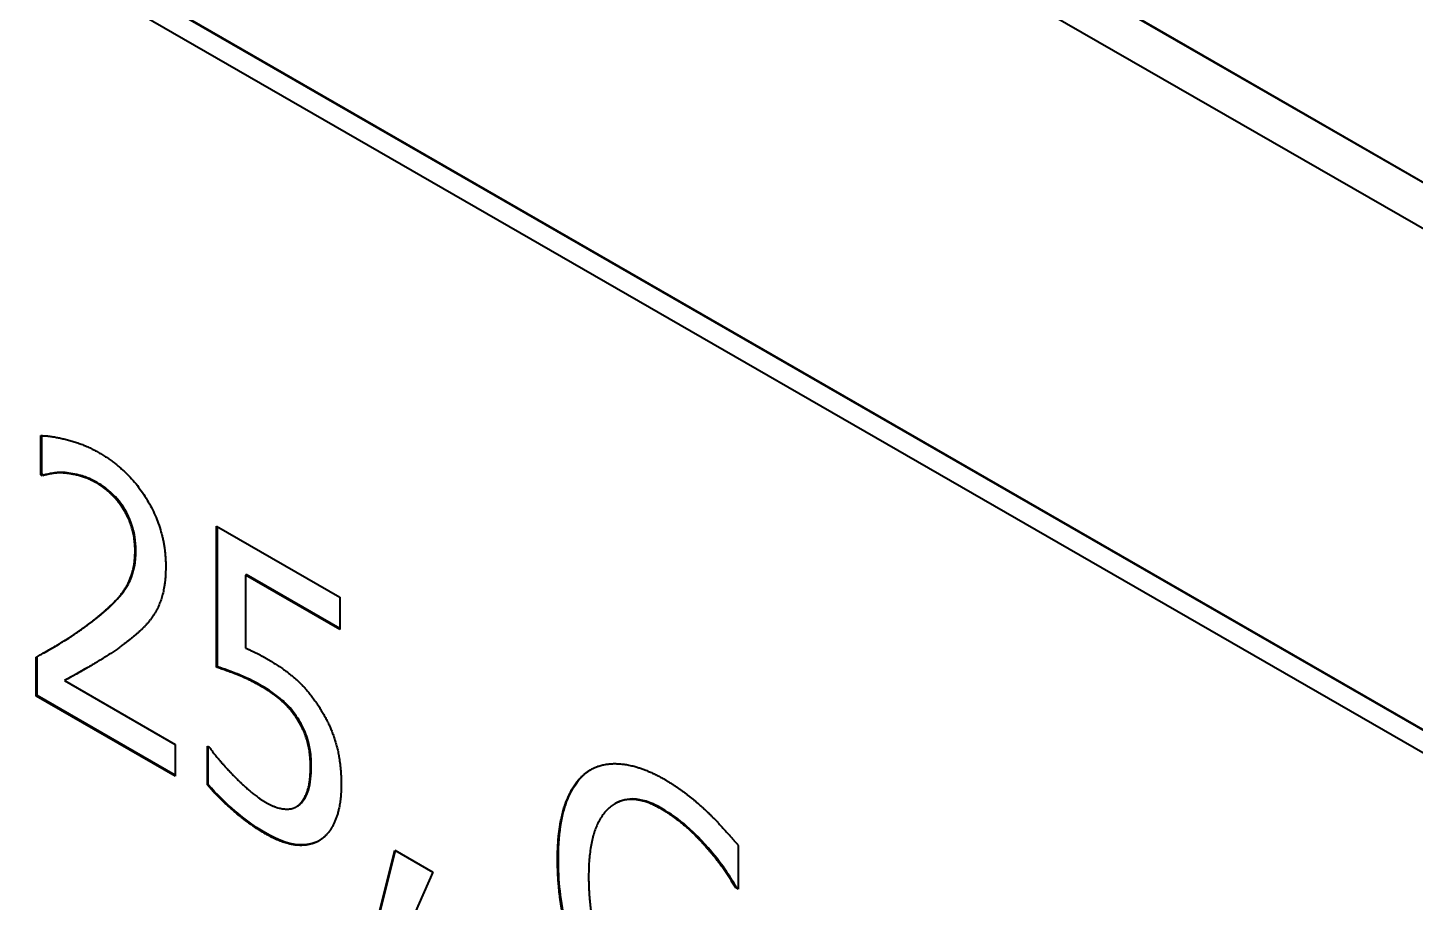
# Model space of a CAD drawing. Header units: millimetres. Extents: x 0 to 3364, y 0 to 2376.
# Drawn here: x 2976.76 to 2982.97, y 1891.46 to 1895.38 of the extents above; entities that cross this region are included whole.
import ezdxf

# ---------------------------------------------------------------- set-up
doc = ezdxf.new("R2010")
doc.units = ezdxf.units.MM
doc.header["$LTSCALE"] = 4
doc.layers.add('가시적인 것(ISO)', color=3, linetype='Continuous', lineweight=40, true_color=0x00ff00)
doc.layers.add('가시적인 좁은 것(ISO)', color=3, linetype='Continuous', lineweight=35, true_color=0x00ff00)

msp = doc.modelspace()

# ---------------------------------------------------------------- linework, layer by layer
at = {"layer": '가시적인 것(ISO)'}
for p, q in [((2987.7458, 1891.9584), (2972.0127, 1901.0185)), ((2972.0162, 1901.0206), (2987.7458, 1891.9625)), ((2972.0127, 1900.8141), (2987.7458, 1891.754)), ((2987.7458, 1889.5058), (2972.0127, 1898.5659)), ((2972.0162, 1898.5679), (2987.7458, 1889.5098)), ((2987.8342, 1889.3527), (2971.9243, 1898.5146)), ((2976.8139, 1893.3786), (2976.8139, 1893.5535)), ((2976.8175, 1893.3806), (2976.8175, 1893.5535)), ((2976.8175, 1893.3806), (2976.8139, 1893.3786)), ((2976.8217, 1893.3741), (2976.8139, 1893.3786)), ((2976.8252, 1893.3762), (2976.8175, 1893.3806)), ((2976.8252, 1893.3762), (2976.8217, 1893.3741)), ((2977.6013, 1892.5158), (2977.6013, 1893.1478)), ((2977.6013, 1893.1478), (2978.154, 1892.8295)), ((2977.6048, 1892.5178), (2977.6048, 1893.1458)), ((2977.7346, 1892.931), (2977.7311, 1892.929)), ((2978.154, 1892.6854), (2977.7311, 1892.929)), ((2977.7311, 1892.929), (2977.7311, 1892.602)), ((2978.154, 1892.6895), (2977.7346, 1892.931)), ((2978.154, 1892.8295), (2978.154, 1892.6854)), ((2976.7933, 1892.3868), (2976.7933, 1892.5607)), ((2976.7969, 1892.3888), (2976.7969, 1892.5627)), ((2976.828, 1892.5805), (2976.8245, 1892.5785)), ((2977.6048, 1892.5178), (2977.6013, 1892.5158)), ((2976.9232, 1892.4582), (2976.9197, 1892.4561)), ((2976.9197, 1892.4561), (2977.4156, 1892.1705)), ((2976.7969, 1892.3888), (2976.7933, 1892.3868)), ((2977.4156, 1892.0284), (2976.7933, 1892.3868)), ((2977.4156, 1892.0325), (2976.7969, 1892.3888)), ((2977.9693, 1892.2811), (2977.9657, 1892.2791)), ((2977.4156, 1892.1705), (2977.4156, 1892.0284)), ((2977.56, 1891.989), (2977.56, 1892.1629)), ((2977.56, 1892.1629), (2977.5695, 1892.1574)), ((2977.5636, 1891.991), (2977.5636, 1892.1609)), ((2977.5636, 1891.991), (2977.56, 1891.989)), ((2977.9624, 1891.8931), (2977.9588, 1891.891)), ((2977.9744, 1891.9015), (2977.9709, 1891.8995)), ((2979.3905, 1891.9063), (2979.3869, 1891.9042)), ((2978.282, 1891.2244), (2978.4006, 1891.6957)), ((2978.2856, 1891.2264), (2978.4033, 1891.6942)), ((2978.4006, 1891.6957), (2978.57, 1891.5982)), ((2979.9392, 1891.718), (2979.9392, 1891.5212)), ((2978.57, 1891.5982), (2978.3809, 1891.1675)), ((2979.9316, 1891.5297), (2979.928, 1891.5277)), ((2979.9392, 1891.5212), (2979.928, 1891.5277)), ((2979.9392, 1891.5253), (2979.9316, 1891.5297))]:
    msp.add_line(p, q, dxfattribs=at)
for points, degree in [([(2976.8139, 1893.5535), (2976.8561, 1893.5541), (2977.0056, 1893.5167), (2977.0727, 1893.4781)], 2), ([(2977.0727, 1893.4781), (2977.2136, 1893.3969), (2977.3735, 1893.123), (2977.3735, 1892.9679)], 2), ([(2976.9188, 1893.3858), (2976.8904, 1893.3882), (2976.838, 1893.3787), (2976.8217, 1893.3741)], 2), ([(2977.0632, 1893.3414), (2977.0271, 1893.3622), (2976.9532, 1893.3829), (2976.9188, 1893.3858)], 2), ([(2977.1861, 1893.2209), (2977.1629, 1893.2591), (2977.1002, 1893.3201), (2977.0632, 1893.3414)], 2), ([(2977.236, 1893.0382), (2977.236, 1893.0899), (2977.2093, 1893.1827), (2977.1861, 1893.2209)], 2), ([(2977.0366, 1892.7158), (2977.1517, 1892.8035), (2977.236, 1892.9398), (2977.236, 1893.0382)], 2), ([(2977.3735, 1892.9679), (2977.3735, 1892.8954), (2977.346, 1892.79), (2977.3211, 1892.7527)], 2), ([(2977.3211, 1892.7527), (2977.2961, 1892.7133), (2977.2257, 1892.6486), (2977.187, 1892.6202)], 2), ([(2976.7933, 1892.5607), (2976.8604, 1892.5986), (2976.9798, 1892.6719), (2977.0366, 1892.7158)], 2), ([(2977.187, 1892.6202), (2977.1234, 1892.5723), (2976.9669, 1892.4816), (2976.9197, 1892.4561)], 2), ([(2977.7311, 1892.602), (2977.7551, 1892.5921), (2977.8033, 1892.5674), (2977.8222, 1892.5565)], 2), ([(2977.0221, 1892.5136), (2976.9897, 1892.495), (2976.9535, 1892.4745), (2976.9232, 1892.4582)], 3), ([(2977.7998, 1892.4312), (2977.7457, 1892.4624), (2977.6348, 1892.5054), (2977.6013, 1892.5158)], 2), ([(2977.8222, 1892.5565), (2977.8995, 1892.512), (2978.007, 1892.4193), (2978.056, 1892.3454)], 2), ([(2977.9657, 1892.2791), (2977.9365, 1892.3267), (2977.8523, 1892.4011), (2977.7998, 1892.4312)], 2), ([(2978.056, 1892.3454), (2978.1067, 1892.2704), (2978.16, 1892.1006), (2978.16, 1891.9893)], 2), ([(2978.0224, 1892.0695), (2978.0224, 1892.1351), (2977.9932, 1892.2354), (2977.9657, 1892.2791)], 2), ([(2977.5695, 1892.1574), (2977.5849, 1892.1346), (2977.6434, 1892.0652), (2977.6786, 1892.029)], 2), ([(2977.9709, 1891.8995), (2977.9958, 1891.9219), (2978.0224, 1892.0039), (2978.0224, 1892.0695)], 2), ([(2979.261, 1892.0459), (2979.3229, 1892.0908), (2979.5026, 1892.0748), (2979.61, 1892.0129)], 2), ([(2977.6786, 1892.029), (2977.7182, 1891.9893), (2977.7844, 1891.9323), (2977.8256, 1891.9086)], 2), ([(2979.1295, 1891.6556), (2979.1295, 1891.8037), (2979.1974, 1891.9991), (2979.261, 1892.0459)], 2), ([(2979.2646, 1892.048), (2979.2695, 1892.0516), (2979.2746, 1892.0549), (2979.2799, 1892.058)], 3), ([(2979.61, 1892.0129), (2979.6607, 1891.9837), (2979.7535, 1891.9124), (2979.7965, 1891.8717)], 2), ([(2977.8239, 1891.7675), (2977.7517, 1891.809), (2977.6116, 1891.9285), (2977.56, 1891.989)], 2), ([(2978.16, 1891.9893), (2978.16, 1891.9009), (2978.1136, 1891.7766), (2978.0714, 1891.7452)], 2), ([(2977.8256, 1891.9086), (2977.866, 1891.8853), (2977.9434, 1891.8765), (2977.9709, 1891.8995)], 2), ([(2977.9624, 1891.8931), (2977.9666, 1891.8955), (2977.9706, 1891.8983), (2977.9744, 1891.9015)], 3), ([(2979.5937, 1891.8812), (2979.4484, 1891.9649), (2979.2688, 1891.802), (2979.2688, 1891.5804)], 2), ([(2979.8008, 1891.7043), (2979.7596, 1891.7529), (2979.6547, 1891.8461), (2979.5937, 1891.8812)], 2), ([(2979.7965, 1891.8717), (2979.83, 1891.8405), (2979.9134, 1891.7488), (2979.9392, 1891.718)], 2), ([(2978.0714, 1891.7452), (2978.0285, 1891.7142), (2977.9021, 1891.7224), (2977.8239, 1891.7675)], 2), ([(2979.928, 1891.5277), (2979.9031, 1891.5689), (2979.8489, 1891.6487), (2979.8008, 1891.7043)], 2), ([(2979.261, 1891.1019), (2979.1974, 1891.22), (2979.1295, 1891.4996), (2979.1295, 1891.6556)], 2), ([(2979.2688, 1891.5804), (2979.2688, 1891.4571), (2979.316, 1891.2451), (2979.3607, 1891.1557)], 2)]:
    msp.add_open_spline(points, degree=degree, dxfattribs=at)
for points, knots in [([(2976.9223, 1893.3878), (2976.8942, 1893.3902), (2976.8746, 1893.3867), (2976.8543, 1893.383), (2976.8383, 1893.3798), (2976.8252, 1893.3762)], [-0.02081777, -0.02081777, -0.02081777, -0.02081777, -0.01379429, -0.01379429, 0, 0, 0, 0]), ([(2977.0667, 1893.3434), (2977.0322, 1893.3633), (2977.0053, 1893.3713), (2976.9693, 1893.3814), (2976.9455, 1893.3859), (2976.9223, 1893.3878)], [-0.03148889, -0.03148889, -0.03148889, -0.03148889, -0.02135379, -0.02135379, 0, 0, 0, 0]), ([(2977.1897, 1893.223), (2977.1819, 1893.2357), (2977.1735, 1893.2478), (2977.1524, 1893.2743), (2977.1417, 1893.2852), (2977.113, 1893.3131), (2977.09, 1893.33), (2977.0667, 1893.3434)], [-0.03025866, -0.03025866, -0.03025866, -0.03025866, -0.02572677, -0.02572677, -0.01975902, -0.01975902, 0, 0, 0, 0]), ([(2977.2395, 1893.0402), (2977.2395, 1893.0595), (2977.2381, 1893.0798), (2977.2328, 1893.1119), (2977.2289, 1893.1321), (2977.2125, 1893.1798), (2977.2025, 1893.2019), (2977.1897, 1893.223)], [-0.06223784, -0.06223784, -0.06223784, -0.06223784, -0.03135472, -0.03135472, -0.014809, -0.014809, 0, 0, 0, 0]), ([(2977.0401, 1892.7178), (2977.1623, 1892.8109), (2977.1974, 1892.8681), (2977.2306, 1892.9427), (2977.2395, 1892.9879), (2977.2395, 1893.0402)], [-0.07427586, -0.07427586, -0.07427586, -0.07427586, -0.03840956, -0.03840956, 0, 0, 0, 0]), ([(2976.828, 1892.5805), (2976.8723, 1892.606), (2976.9045, 1892.6255), (2976.9638, 1892.6619), (2977.0026, 1892.6888), (2977.0401, 1892.7178)], [-0.07223175, -0.07223175, -0.07223175, -0.07223175, -0.04889198, -0.04889198, 0, 0, 0, 0]), ([(2977.8034, 1892.4333), (2977.7499, 1892.4641), (2977.7087, 1892.4802), (2977.6664, 1892.4966), (2977.6322, 1892.5093), (2977.6048, 1892.5178)], [-0.03682437, -0.03682437, -0.03682437, -0.03682437, -0.0238375, -0.0238375, 0, 0, 0, 0]), ([(2977.9693, 1892.2811), (2977.9594, 1892.2972), (2977.9486, 1892.3121), (2977.9199, 1892.3463), (2977.9048, 1892.3599), (2977.8673, 1892.3929), (2977.835, 1892.4151), (2977.8034, 1892.4333)], [-0.0370555, -0.0370555, -0.0370555, -0.0370555, -0.03287275, -0.03287275, -0.02685488, -0.02685488, 0, 0, 0, 0]), ([(2978.026, 1892.0715), (2978.026, 1892.0945), (2978.0246, 1892.1193), (2978.0181, 1892.162), (2978.0136, 1892.1823), (2977.9963, 1892.232), (2977.9844, 1892.2571), (2977.9693, 1892.2811)], [-0.05405512, -0.05405512, -0.05405512, -0.05405512, -0.03261297, -0.03261297, -0.01706878, -0.01706878, 0, 0, 0, 0]), ([(2977.9744, 1891.9015), (2977.996, 1891.9209), (2978.007, 1891.9475), (2978.0226, 1891.9956), (2978.026, 1892.0335), (2978.026, 1892.0715)], [-0.04388084, -0.04388084, -0.04388084, -0.04388084, -0.02795964, -0.02795964, 0, 0, 0, 0]), ([(2979.1331, 1891.6576), (2979.1331, 1891.7901), (2979.1534, 1891.8705), (2979.1952, 1891.9754), (2979.2247, 1892.0186), (2979.2646, 1892.048)], [-0.1010123, -0.1010123, -0.1010123, -0.1010123, -0.0512306, -0.0512306, 0, 0, 0, 0]), ([(2977.8274, 1891.7695), (2977.761, 1891.8078), (2977.7108, 1891.849), (2977.6436, 1891.9062), (2977.6015, 1891.9465), (2977.5636, 1891.991)], [-0.05861252, -0.05861252, -0.05861252, -0.05861252, -0.03626951, -0.03626951, 0, 0, 0, 0]), ([(2979.5972, 1891.8833), (2979.576, 1891.8955), (2979.5548, 1891.9055), (2979.5142, 1891.9197), (2979.495, 1891.9239), (2979.444, 1891.9275), (2979.4155, 1891.9207), (2979.3905, 1891.9063)], [-0.2319582, -0.2319582, -0.2319582, -0.2319582, -0.2003238, -0.2003238, -0.1702621, -0.1702621, -0.1174823, -0.1174823, -0.1174823, -0.1174823]), ([(2979.8043, 1891.7063), (2979.7638, 1891.7542), (2979.7255, 1891.7884), (2979.6737, 1891.8344), (2979.6355, 1891.8612), (2979.5972, 1891.8833)], [-0.04550665, -0.04550665, -0.04550665, -0.04550665, -0.03248246, -0.03248246, 0, 0, 0, 0]), ([(2978.0615, 1891.7386), (2978.05, 1891.7322), (2978.0376, 1891.7275), (2978, 1891.7187), (2977.9774, 1891.7195), (2977.9197, 1891.725), (2977.874, 1891.7427), (2977.8274, 1891.7695)], [-0.0604816, -0.0604816, -0.0604816, -0.0604816, -0.05307498, -0.05307498, -0.03947407, -0.03947407, 0, 0, 0, 0]), ([(2979.9316, 1891.5297), (2979.9149, 1891.5572), (2979.8975, 1891.5843), (2979.8589, 1891.6414), (2979.8314, 1891.6751), (2979.8043, 1891.7063)], [-0.04799963, -0.04799963, -0.04799963, -0.04799963, -0.02569689, -0.02569689, 0, 0, 0, 0]), ([(2979.2646, 1891.1039), (2979.2428, 1891.1443), (2979.2242, 1891.1856), (2979.1886, 1891.2798), (2979.1756, 1891.3266), (2979.1421, 1891.4645), (2979.1331, 1891.5648), (2979.1331, 1891.6576)], [-0.1102144, -0.1102144, -0.1102144, -0.1102144, -0.0915163, -0.0915163, -0.0681294, -0.0681294, 0, 0, 0, 0])]:
    msp.add_open_spline(points, degree=3, knots=knots, dxfattribs=at)
at = {"layer": '가시적인 좁은 것(ISO)'}
for p, q in [((2976.9223, 1893.3878), (2976.9188, 1893.3858)), ((2977.0667, 1893.3434), (2977.0632, 1893.3414)), ((2977.1897, 1893.223), (2977.1861, 1893.2209)), ((2977.2395, 1893.0402), (2977.236, 1893.0382)), ((2977.0401, 1892.7178), (2977.0366, 1892.7158)), ((2977.8034, 1892.4333), (2977.7998, 1892.4312)), ((2978.026, 1892.0715), (2978.0224, 1892.0695)), ((2979.2646, 1892.048), (2979.261, 1892.0459)), ((2979.5972, 1891.8833), (2979.5937, 1891.8812)), ((2977.8274, 1891.7695), (2977.8239, 1891.7675)), ((2979.8043, 1891.7063), (2979.8008, 1891.7043)), ((2979.1331, 1891.6576), (2979.1295, 1891.6556))]:
    msp.add_line(p, q, dxfattribs=at)

doc.saveas('drawing.dxf')
